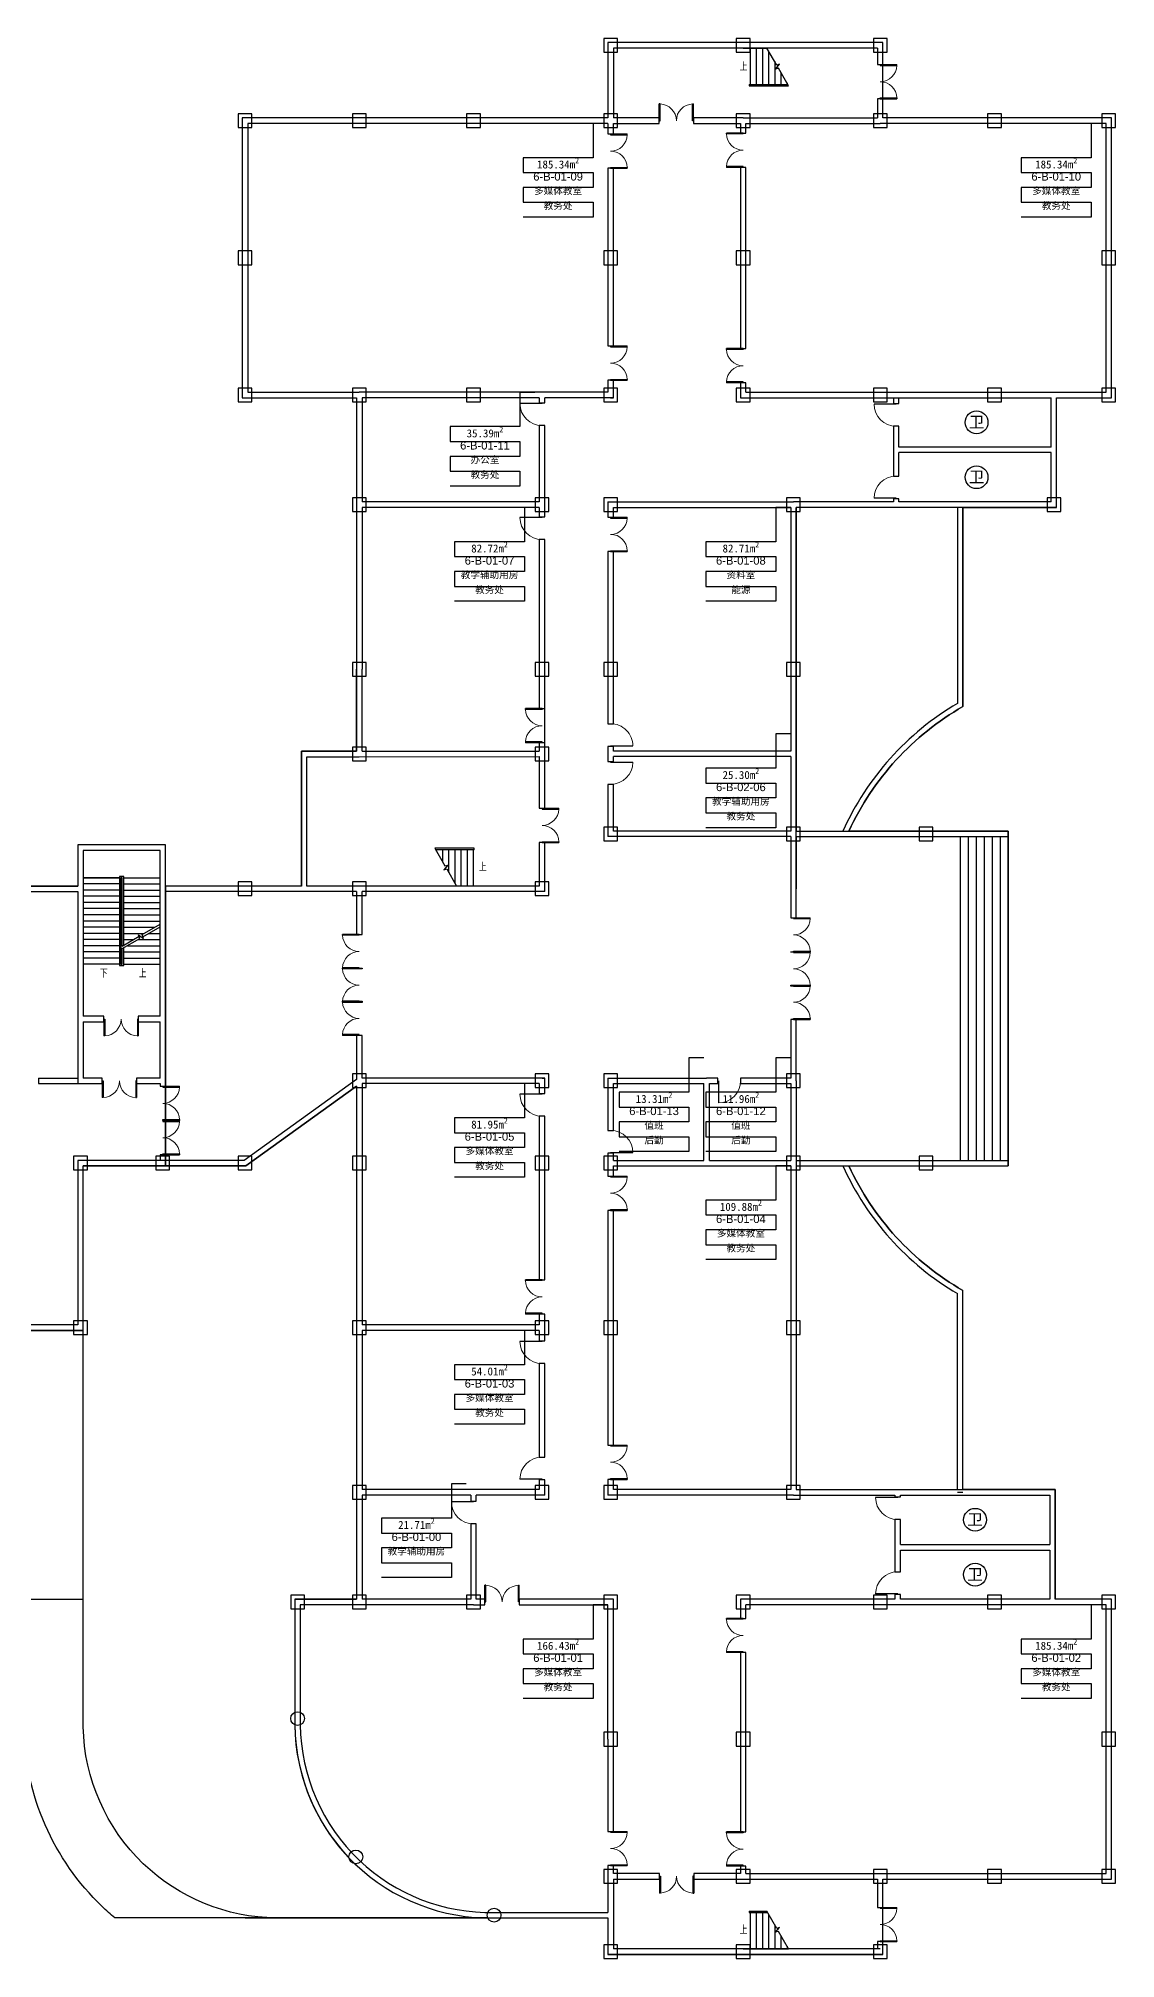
# Model space of a CAD drawing. Header units: millimetres. Extents: x 17250 to 146550, y 15000 to 99000.
# Drawn here: x 99407 to 146550, y 15000 to 99000 of the extents above; entities that cross this region are included whole.
import ezdxf

# ---------------------------------------------------------------- set-up
doc = ezdxf.new("R2010")
doc.units = ezdxf.units.MM
for name, color, linetype in [('4.1结构柱', 7, 'Continuous'), ('4.2墙体', 7, 'Continuous'), ('5面积', 7, 'Continuous'), ('6房间号', 7, 'Continuous'), ('7用途', 6, 'Continuous'), ('8单位', 4, 'Continuous')]:
    doc.layers.add(name, color=color, linetype=linetype)
doc.styles.add('_TCH_DIM', font='SIMPLEX', dxfattribs={"bigfont": 'GBCBIG'})
doc.styles.add('丙图', font='arial.ttf', dxfattribs={"height": 900})
doc.styles.add('乙图', font='arial.ttf', dxfattribs={"height": 600})

# ---------------------------------------------------------------- blocks, each defined once
blk = doc.blocks.new('$DorLib2D$00000002')
for p, q in [((-0.5, 0), (-0.5, 0.4875)), ((-0.475, 0.4875), (-0.5, 0.4875)), ((-0.5, 0), (-0.475, 0)), ((-0.475, 0), (-0.475, 0.4875)), ((0.475, 0), (0.475, 0.4875)), ((0.475, 0.4875), (0.5, 0.4875)), ((0.5, 0), (0.475, 0)), ((0.5, 0), (0.5, 0.4875))]:
    blk.add_line(p, q)
at = {"lineweight": 13}
for centre, start, end in [((-0.4875, 0), 0, 88.53072), ((0.4875, 0), 91.46928, 180)]:
    blk.add_arc(centre, 0.4875, start, end, dxfattribs=at)
blk = doc.blocks.new('$DorLib2D$00000003')
blk.add_line((0.47, 0), (0.47, 0.97))
at = {"lineweight": 13}
blk.add_arc((0.47, 0), 0.97, 90, 180, dxfattribs=at)
blk = doc.blocks.new('_FZHK')
blk.add_lwpolyline([(-0.5, -0.5), (0.5, -0.5), (0.5, 0.5), (-0.5, 0.5)], close=True)
blk = doc.blocks.new('_YZHK')
blk.add_circle((0, 0), 0.5)

msp = doc.modelspace()

# ---------------------------------------------------------------- linework, layer by layer
at = {"layer": '4.2墙体'}
for p, q in [((130250, 98820), (124330, 98820)), ((124330, 98820), (124330, 95520)), ((130250, 98580), (124570, 98580)), ((124570, 98580), (124570, 95520)), ((136370, 98820), (130250, 98820)), ((136130, 98580), (130250, 98580)), ((130250, 98580), (131289, 98580)), ((130550, 98580), (130550, 96990)), ((130820, 98580), (130820, 96990)), ((131090, 98580), (131090, 96990)), ((131720, 97833), (131289, 98580)), ((131360, 98456), (131360, 96990)), ((136130, 98580), (136130, 97856)), ((136370, 97856), (136370, 98820)), ((131630, 97989), (131630, 96990)), ((131670, 97660), (131842, 97866)), ((131800, 97694), (131670, 97660)), ((131842, 97866), (131720, 97833)), ((132241, 96930), (131800, 97694)), ((131900, 97521), (131900, 96990)), ((136130, 97856), (136370, 97856)), ((130520, 96990), (132207, 96990)), ((130520, 96990), (130520, 96930)), ((130520, 96930), (132241, 96930)), ((130550, 96930), (132241, 96930)), ((132170, 97054), (132170, 96990)), ((136370, 96356), (136130, 96356)), ((136130, 96356), (136130, 95520)), ((136370, 95520), (136370, 96356)), ((113450, 95520), (108330, 95520)), ((108330, 95520), (108330, 89400)), ((113450, 95280), (108570, 95280)), ((108570, 95280), (108570, 89400)), ((118450, 95520), (113450, 95520)), ((118450, 95280), (113450, 95280)), ((124330, 95520), (118450, 95520)), ((124330, 95280), (118450, 95280)), ((124330, 95280), (124330, 94820)), ((126578, 95520), (124570, 95520)), ((124570, 95280), (126578, 95280)), ((124570, 94820), (124570, 95280)), ((126578, 95280), (126578, 95520)), ((130250, 95520), (128078, 95520)), ((128078, 95520), (128078, 95280)), ((128078, 95280), (130130, 95280)), ((130130, 95280), (130130, 94858)), ((130250, 95520), (136130, 95520)), ((130370, 95280), (136250, 95280)), ((130370, 94858), (130370, 95280)), ((146130, 95280), (136250, 95280)), ((146130, 95280), (136250, 95280)), ((146370, 95520), (136370, 95520)), ((146370, 95520), (136370, 95520)), ((146130, 89400), (146130, 95280)), ((146370, 89400), (146370, 95520)), ((124330, 94820), (124570, 94820)), ((130130, 94858), (130370, 94858)), ((124570, 93320), (124330, 93320)), ((124330, 93320), (124330, 89400)), ((124570, 89400), (124570, 93320)), ((130370, 93358), (130130, 93358)), ((130130, 93358), (130130, 89400)), ((130370, 89400), (130370, 93358)), ((108330, 89400), (108330, 83280)), ((108570, 89400), (108570, 83520)), ((124330, 89400), (124330, 85545)), ((124570, 85545), (124570, 89400)), ((130130, 89400), (130130, 85432)), ((130370, 85432), (130370, 89400)), ((146130, 83520), (146130, 89400)), ((146370, 83280), (146370, 89400)), ((124330, 85545), (124570, 85545)), ((130130, 85432), (130370, 85432)), ((124570, 84045), (124330, 84045)), ((124330, 84045), (124330, 83520)), ((124570, 83280), (124570, 84045)), ((108330, 83280), (113330, 83280)), ((108570, 83520), (113450, 83520)), ((113330, 83280), (113330, 78600)), ((118450, 83520), (113450, 83520)), ((113570, 83280), (113570, 78720)), ((118450, 83280), (113570, 83280)), ((121450, 83520), (118450, 83520)), ((121330, 83280), (118450, 83280)), ((121330, 83280), (121330, 83059)), ((124330, 83520), (121450, 83520)), ((124570, 83280), (121570, 83280)), ((121570, 83059), (121570, 83280)), ((124450, 83280), (124570, 83280)), ((130370, 83932), (130130, 83932)), ((130130, 83932), (130130, 83280)), ((130130, 83280), (136250, 83280)), ((130370, 83520), (130370, 83932)), ((130370, 83520), (134130, 83520)), ((132450, 83520), (135950, 83520)), ((134250, 83520), (146130, 83520)), ((136250, 83280), (137070, 83280)), ((136550, 83520), (136950, 83520)), ((136830, 83280), (136830, 83032)), ((136950, 83520), (141250, 83520)), ((137070, 83280), (141250, 83280)), ((137070, 83032), (137070, 83280)), ((141250, 83520), (143850, 83520)), ((141250, 83280), (143730, 83280)), ((143730, 81120), (143730, 83280)), ((143970, 83280), (146370, 83280)), ((143970, 81000), (143970, 83280)), ((121330, 83059), (121570, 83059)), ((136830, 83032), (137070, 83032)), ((121570, 82059), (121330, 82059)), ((121330, 82059), (121330, 78720)), ((121570, 78600), (121570, 82059)), ((137070, 82032), (136830, 82032)), ((136830, 82032), (136830, 81000)), ((137070, 81120), (137070, 82032)), ((136830, 81000), (136830, 79855)), ((143730, 81120), (137070, 81120)), ((137070, 79855), (137070, 80880)), ((143730, 80880), (137070, 80880)), ((143730, 78720), (143730, 80880)), ((143970, 78480), (143970, 81000)), ((136830, 79855), (137070, 79855)), ((113330, 78600), (113330, 71400)), ((121330, 78720), (113570, 78720)), ((113570, 78480), (113570, 71400)), ((121330, 78480), (113570, 78480)), ((121330, 78480), (121330, 78077)), ((121570, 78077), (121570, 78600)), ((124330, 78720), (124330, 78053)), ((124330, 78720), (132450, 78720)), ((124570, 78053), (124570, 78480)), ((124570, 78480), (132330, 78480)), ((132330, 78480), (132330, 71400)), ((136830, 78720), (132450, 78720)), ((136950, 78480), (132570, 78480)), ((132570, 78480), (132570, 71400)), ((132570, 64200), (132570, 78480)), ((137070, 78855), (136830, 78855)), ((136830, 78855), (136830, 78720)), ((139630, 78480), (136950, 78480)), ((137070, 78720), (137070, 78855)), ((139750, 78720), (137070, 78720)), ((143970, 78480), (139630, 78480)), ((139630, 78480), (139630, 69910)), ((143730, 78720), (139750, 78720)), ((139870, 78480), (139870, 69772)), ((121330, 78077), (121570, 78077)), ((124330, 78053), (124570, 78053)), ((121570, 77077), (121330, 77077)), ((121330, 77077), (121330, 69684)), ((121570, 69684), (121570, 77077)), ((124570, 76553), (124330, 76553)), ((124330, 76553), (124330, 71400)), ((124570, 71400), (124570, 76553)), ((113330, 67819), (113330, 71400)), ((113570, 67819), (113570, 71400)), ((121330, 71400), (121330, 69646)), ((121570, 68184), (121570, 71400)), ((124330, 71400), (124330, 69021)), ((124570, 69021), (124570, 71400)), ((132330, 71400), (132330, 67820)), ((132570, 71400), (132570, 67700)), ((121330, 69684), (121570, 69684)), ((124330, 69021), (124570, 69021)), ((121570, 68184), (121330, 68184)), ((121330, 68184), (121330, 67820)), ((121570, 67580), (121570, 68184)), ((110919, 61920), (110919, 67819)), ((110919, 67819), (113330, 67819)), ((111159, 61920), (111159, 67579)), ((111159, 67579), (113450, 67579)), ((113450, 67579), (121330, 67580)), ((113570, 67819), (121330, 67820)), ((121330, 67580), (121330, 65322)), ((121570, 65322), (121570, 67580)), ((124570, 68021), (124330, 68021)), ((124330, 68021), (124330, 67700)), ((124330, 67700), (124330, 67367)), ((124330, 67367), (124570, 67367)), ((124570, 67820), (124570, 68021)), ((132330, 67820), (124570, 67820)), ((132330, 67580), (124570, 67580)), ((124570, 67367), (124570, 67580)), ((132330, 67580), (132330, 64320)), ((132570, 67700), (132570, 64320)), ((124570, 66367), (124330, 66367)), ((124330, 66367), (124330, 64080)), ((124570, 64320), (124570, 66367)), ((121330, 65322), (121570, 65322)), ((132330, 64080), (124330, 64080)), ((132330, 64320), (124570, 64320)), ((132330, 64080), (132330, 60530)), ((132570, 64320), (134615, 64320)), ((132570, 60530), (132570, 64200)), ((132570, 64080), (134693, 64080)), ((132570, 64080), (132570, 61800)), ((134615, 64320), (141250, 64320)), ((134693, 64080), (139750, 64080)), ((138550, 64320), (141850, 64320)), ((138550, 64080), (141850, 64080)), ((139750, 64080), (139750, 49920)), ((140100, 64080), (140100, 49920)), ((140450, 64080), (140450, 49920)), ((140800, 64080), (140800, 49920)), ((141150, 64080), (141150, 49920)), ((141500, 64080), (141500, 49920)), ((141850, 64320), (141850, 64080)), ((141850, 64080), (141850, 49920)), ((104970, 63720), (101130, 63720)), ((101130, 63720), (101130, 61920)), ((104730, 63480), (101370, 63480)), ((101370, 63480), (101370, 61800)), ((104730, 63480), (101370, 63480)), ((101370, 63480), (101370, 62280)), ((104730, 61800), (104730, 63480)), ((104730, 62280), (104730, 63480)), ((104970, 61920), (104970, 63720)), ((118450, 63570), (116759, 63570)), ((116759, 63570), (117200, 62806)), ((118480, 63570), (116759, 63570)), ((118480, 63510), (116793, 63510)), ((116830, 63446), (116830, 63510)), ((117100, 62979), (117100, 63510)), ((117370, 62511), (117370, 63510)), ((117640, 62044), (117640, 63510)), ((117910, 61920), (117910, 63510)), ((118180, 61920), (118180, 63510)), ((118450, 61920), (118450, 63510)), ((118480, 63510), (118480, 63570)), ((121570, 63822), (121330, 63822)), ((121330, 63822), (121330, 61920)), ((121570, 61680), (121570, 63822)), ((101370, 62280), (101370, 58500)), ((102960, 62280), (101370, 62280)), ((101370, 62280), (102960, 62280)), ((103140, 62340), (102960, 62340)), ((102960, 62340), (102960, 58440)), ((103020, 62280), (103020, 58500)), ((103080, 62280), (103020, 62280)), ((103020, 62280), (103020, 58500)), ((103020, 62280), (103080, 62280)), ((103080, 59296), (103080, 62280)), ((103080, 59296), (103080, 62280)), ((103140, 59331), (103140, 62340)), ((103140, 62280), (104730, 62280)), ((103140, 62280), (104730, 62280)), ((104730, 60249), (104730, 62280)), ((117330, 62840), (117158, 62634)), ((117158, 62634), (117280, 62667)), ((117200, 62806), (117330, 62840)), ((117280, 62667), (117711, 61920)), ((93150, 61920), (101130, 61920)), ((93270, 61680), (101130, 61680)), ((101130, 61680), (101130, 56100)), ((102960, 62010), (101370, 62010)), ((101370, 61800), (101370, 56220)), ((102960, 61740), (101370, 61740)), ((102960, 61470), (101370, 61470)), ((103140, 62010), (104730, 62010)), ((103140, 61740), (104730, 61740)), ((103140, 61470), (104730, 61470)), ((104730, 56220), (104730, 61800)), ((108450, 61920), (104970, 61920)), ((108450, 61680), (104970, 61680)), ((104970, 56100), (104970, 61680)), ((110919, 61920), (108450, 61920)), ((111039, 61680), (108450, 61680)), ((113330, 61680), (111039, 61680)), ((113450, 61920), (111159, 61920)), ((113330, 61680), (113330, 59805)), ((121330, 61920), (113450, 61920)), ((121570, 61680), (113570, 61680)), ((113570, 59805), (113570, 61680)), ((118450, 61920), (117711, 61920)), ((102960, 61200), (101370, 61200)), ((102960, 60930), (101370, 60930)), ((102960, 60660), (101370, 60660)), ((103140, 61200), (104730, 61200)), ((103140, 60930), (104730, 60930)), ((103140, 60660), (104730, 60660)), ((132330, 60530), (132570, 60530)), ((102960, 60390), (101370, 60390)), ((102960, 60120), (101370, 60120)), ((102960, 59850), (101370, 59850)), ((103080, 59296), (103814, 59720)), ((103140, 60390), (104730, 60390)), ((103140, 60120), (104506, 60120)), ((103140, 59850), (104039, 59850)), ((103841, 59620), (103794, 59792)), ((103794, 59792), (104000, 59620)), ((103952, 59800), (104730, 60249)), ((104000, 59620), (103952, 59800)), ((103979, 59700), (104730, 60134)), ((104239, 59850), (104730, 59850)), ((104706, 60120), (104730, 60120)), ((104730, 58500), (104730, 60134)), ((113330, 59805), (113570, 59805)), ((102960, 59580), (101370, 59580)), ((102960, 59310), (101370, 59310)), ((102960, 59040), (101370, 59040)), ((103080, 59181), (103841, 59620)), ((103080, 58500), (103080, 59181)), ((103080, 58500), (103080, 59181)), ((103140, 59580), (103571, 59580)), ((103140, 58440), (103140, 59216)), ((103140, 59040), (104730, 59040)), ((103304, 59310), (104730, 59310)), ((103771, 59580), (104730, 59580)), ((132330, 59030), (132330, 59046)), ((132330, 59046), (132570, 59046)), ((132570, 59030), (132330, 59030)), ((132570, 59046), (132570, 59030)), ((102960, 58770), (101370, 58770)), ((102960, 58500), (101370, 58500)), ((102960, 58440), (103140, 58440)), ((103020, 58500), (103080, 58500)), ((103080, 58500), (103020, 58500)), ((103140, 58770), (104730, 58770)), ((103140, 58500), (104730, 58500)), ((113330, 58305), (113330, 58331)), ((113330, 58331), (113570, 58331)), ((113570, 58305), (113330, 58305)), ((113570, 58331), (113570, 58305)), ((132330, 57546), (132330, 57585)), ((132330, 57585), (132570, 57585)), ((132570, 57546), (132330, 57546)), ((132570, 57585), (132570, 57546)), ((113330, 56831), (113330, 56882)), ((113330, 56882), (113570, 56882)), ((113570, 56831), (113330, 56831)), ((113570, 56882), (113570, 56831)), ((101130, 56100), (101130, 53280)), ((102276, 56220), (101370, 56220)), ((101370, 55980), (101370, 53520)), ((101370, 55980), (102276, 55980)), ((102276, 55980), (102276, 56220)), ((104730, 56220), (103776, 56220)), ((103776, 56220), (103776, 55980)), ((103776, 55980), (104730, 55980)), ((104730, 53520), (104730, 55980)), ((104970, 53400), (104970, 56100)), ((132570, 56085), (132330, 56085)), ((132330, 56085), (132330, 53520)), ((132570, 53400), (132570, 56085)), ((113570, 55382), (113330, 55382)), ((113330, 55382), (113330, 53461)), ((113570, 53520), (113570, 55382)), ((99407, 53520), (99407, 53280)), ((101130, 53280), (102204, 53280)), ((102204, 53520), (101370, 53520)), ((102204, 53280), (102204, 53520)), ((104730, 53520), (103704, 53520)), ((103704, 53520), (103704, 53280)), ((103704, 53280), (104730, 53280)), ((104730, 53280), (104730, 53162)), ((104730, 53162), (104970, 53162)), ((104970, 53162), (104970, 53400)), ((113330, 53461), (108411, 49920)), ((113330, 53166), (108489, 49680)), ((113330, 53166), (113330, 49800)), ((121570, 53520), (113570, 53520)), ((121330, 53280), (113570, 53280)), ((113570, 53280), (113570, 49800)), ((121330, 53280), (121330, 52816)), ((121450, 53520), (121570, 53520)), ((121570, 52846), (121570, 53520)), ((124330, 53520), (124330, 51230)), ((124330, 53520), (128650, 53520)), ((124570, 51230), (124570, 53280)), ((124570, 53280), (128530, 53280)), ((128530, 49920), (128530, 53280)), ((129141, 53520), (128650, 53520)), ((128770, 49920), (128770, 53280)), ((128770, 53280), (129141, 53280)), ((129141, 53280), (129141, 53520)), ((132330, 53520), (130141, 53520)), ((130141, 53520), (130141, 53280)), ((130141, 53280), (132330, 53280)), ((132330, 53280), (132330, 49920)), ((132570, 53400), (132570, 49800)), ((121330, 52846), (121570, 52846)), ((121570, 51846), (121330, 51846)), ((121330, 51846), (121330, 49800)), ((121570, 49800), (121570, 51846)), ((124330, 51230), (124570, 51230)), ((101130, 49920), (101130, 42720)), ((108411, 49920), (101130, 49920)), ((108450, 49680), (101370, 49680)), ((104970, 50162), (104730, 50162)), ((104730, 50162), (104730, 49920)), ((104970, 49920), (104970, 50199)), ((113330, 49800), (113330, 42600)), ((113570, 49800), (113570, 42720)), ((121330, 49800), (121330, 44694)), ((121570, 44694), (121570, 49800)), ((124570, 50230), (124330, 50230)), ((124330, 50230), (124330, 49800)), ((124330, 49800), (124330, 49230)), ((124570, 49920), (124570, 50230)), ((124570, 49920), (128530, 49920)), ((124570, 49230), (124570, 49680)), ((124570, 49680), (128650, 49680)), ((128650, 49680), (132330, 49680)), ((128770, 49920), (132330, 49920)), ((132330, 49680), (132330, 42600)), ((132570, 49920), (134693, 49920)), ((132570, 49800), (132570, 42600)), ((132570, 49680), (134615, 49680)), ((134615, 49680), (141250, 49680)), ((134693, 49920), (139750, 49920)), ((136250, 49920), (141850, 49920)), ((136250, 49680), (141850, 49680)), ((141850, 49920), (141850, 49680)), ((124330, 49230), (124570, 49230)), ((124570, 47730), (124330, 47730)), ((124330, 47730), (124330, 42600)), ((124570, 42600), (124570, 47730)), ((121330, 44694), (121570, 44694)), ((139630, 35520), (139630, 44090)), ((139870, 35520), (139870, 44228)), ((121570, 43194), (121330, 43194)), ((121330, 43194), (121330, 42720)), ((121570, 42600), (121570, 43194)), ((101130, 42720), (93150, 42720)), ((101370, 42480), (93150, 42480)), ((113330, 42600), (113330, 35400)), ((121330, 42720), (113570, 42720)), ((113570, 42480), (113570, 35520)), ((121330, 42480), (113570, 42480)), ((121330, 42480), (121330, 42030)), ((121330, 42030), (121570, 42030)), ((121570, 42030), (121570, 42600)), ((124330, 42600), (124330, 37465)), ((124570, 37465), (124570, 42600)), ((132330, 42600), (132330, 35520)), ((132570, 42600), (132570, 35520)), ((121330, 41030), (121330, 36940)), ((121570, 41030), (121330, 41030)), ((121570, 36940), (121570, 41030)), ((124330, 37465), (124570, 37465)), ((121330, 36940), (121570, 36940)), ((113330, 35400), (113330, 30720)), ((118450, 35520), (113570, 35520)), ((113570, 35280), (113570, 30720)), ((118330, 35280), (113570, 35280)), ((118330, 35280), (118330, 35014)), ((121330, 35520), (118450, 35520)), ((121570, 35280), (118570, 35280)), ((118570, 35014), (118570, 35280)), ((121570, 35940), (121330, 35940)), ((121330, 35940), (121330, 35520)), ((121570, 35280), (121450, 35280)), ((121570, 35280), (121570, 35940)), ((124570, 35965), (124330, 35965)), ((124330, 35965), (124330, 35280)), ((132450, 35280), (124330, 35280)), ((124450, 35280), (124330, 35280)), ((124570, 35520), (124570, 35965)), ((132330, 35520), (124570, 35520)), ((132450, 35280), (136895, 35280)), ((132570, 35520), (137015, 35520)), ((136895, 35280), (136895, 35202)), ((137015, 35520), (139630, 35520)), ((137135, 35202), (137135, 35280)), ((137135, 35280), (143665, 35280)), ((139630, 35520), (143905, 35520)), ((139630, 35400), (139870, 35400)), ((143665, 35280), (143665, 33114)), ((143905, 35520), (143905, 32994)), ((118330, 35014), (118570, 35014)), ((136895, 35202), (137135, 35202)), ((118570, 34014), (118330, 34014)), ((118330, 34014), (118330, 30720)), ((118570, 30720), (118570, 34014)), ((137135, 34202), (136895, 34202)), ((136895, 34202), (136895, 32994)), ((137135, 33114), (137135, 34202)), ((136895, 32994), (136895, 31921)), ((137135, 33114), (143665, 33114)), ((137135, 31921), (137135, 32874)), ((137135, 32874), (143665, 32874)), ((143665, 32874), (143665, 30720)), ((143905, 32994), (143905, 30720)), ((136895, 31921), (137135, 31921)), ((110630, 30720), (110630, 25133)), ((113450, 30480), (110870, 30480)), ((110870, 30480), (110870, 25135)), ((118450, 30480), (113450, 30480)), ((118330, 30720), (113570, 30720)), ((118450, 30480), (118951, 30480)), ((118951, 30720), (118570, 30720)), ((118951, 30480), (118951, 30720)), ((124570, 30720), (120413, 30720)), ((120451, 30720), (120451, 30480)), ((120451, 30480), (124330, 30480)), ((124330, 24600), (124330, 30480)), ((124570, 24600), (124570, 30720)), ((130130, 30720), (130130, 30480)), ((136250, 30720), (130130, 30720)), ((136250, 30720), (130130, 30720)), ((130130, 30480), (130130, 29847)), ((130370, 29885), (130370, 30480)), ((136250, 30480), (130370, 30480)), ((136895, 30720), (136250, 30720)), ((143785, 30480), (136250, 30480)), ((137015, 30480), (136550, 30480)), ((137135, 30921), (136895, 30921)), ((136895, 30921), (136895, 30720)), ((146130, 30480), (137015, 30480)), ((137135, 30720), (137135, 30921)), ((143665, 30720), (137135, 30720)), ((143665, 30720), (141250, 30720)), ((146130, 30480), (143785, 30480)), ((146370, 30720), (143905, 30720)), ((146130, 24600), (146130, 30480)), ((146370, 24600), (146370, 30720)), ((130130, 29885), (130370, 29885)), ((130370, 28385), (130130, 28385)), ((130130, 28385), (130130, 24600)), ((130370, 24600), (130370, 28385)), ((124330, 24600), (124330, 20566)), ((124570, 20566), (124570, 24600)), ((130130, 24600), (130130, 20543)), ((130370, 20543), (130370, 24600)), ((146130, 18720), (146130, 24600)), ((146370, 18480), (146370, 24600)), ((124330, 20566), (124570, 20566)), ((130130, 20543), (130370, 20543)), ((124570, 19066), (124330, 19066)), ((124330, 19066), (124330, 18600)), ((124330, 18600), (124330, 17020)), ((124570, 18720), (124570, 19066)), ((126589, 18720), (124570, 18720)), ((124570, 18480), (126589, 18480)), ((124570, 18480), (124570, 16900)), ((126589, 18480), (126589, 18720)), ((130130, 18720), (128089, 18720)), ((128089, 18720), (128089, 18480)), ((128089, 18480), (130250, 18480)), ((130370, 19043), (130130, 19043)), ((130130, 19043), (130130, 18720)), ((130250, 18480), (136130, 18480)), ((130370, 18720), (130370, 19043)), ((130370, 18720), (136250, 18720)), ((136130, 18480), (136130, 17242)), ((136250, 18720), (141250, 18720)), ((136370, 18480), (141250, 18480)), ((136370, 17242), (136370, 18480)), ((141250, 18720), (146130, 18720)), ((141250, 18480), (146370, 18480)), ((119350, 17020), (124330, 17020)), ((124570, 16900), (124570, 15420)), ((130520, 17070), (131289, 17070)), ((130520, 17070), (130520, 17010)), ((130520, 17010), (131323, 17010)), ((130550, 17070), (131289, 17070)), ((130550, 17010), (130550, 15420)), ((130820, 17010), (130820, 15420)), ((131090, 17010), (131090, 15420)), ((131720, 16323), (131289, 17070)), ((131360, 16946), (131360, 15420)), ((136130, 17242), (136370, 17242)), ((108450, 16778), (119076, 16778)), ((119350, 16780), (124330, 16780)), ((124330, 16780), (124330, 15180)), ((131630, 16479), (131630, 15420)), ((131670, 16150), (131842, 16356)), ((131800, 16184), (131670, 16150)), ((131842, 16356), (131720, 16323)), ((132241, 15420), (131800, 16184)), ((131900, 16011), (131900, 15420)), ((130250, 15180), (124330, 15180)), ((130250, 15420), (124570, 15420)), ((136250, 15420), (130250, 15420)), ((130250, 15420), (132241, 15420)), ((136370, 15180), (130250, 15180)), ((132170, 15544), (132170, 15420)), ((136370, 15742), (136130, 15742)), ((136130, 15742), (136130, 15420)), ((136370, 15180), (136370, 15742))]:
    msp.add_line(p, q, dxfattribs=at)
for points in [[(119350, 16780), (119350, 16780), (124330, 16780), (124330, 15180), (130250, 15180), (136370, 15180), (136370, 15742), (136370, 18480), (141250, 18480), (146370, 18480), (146370, 24600), (146370, 30720), (143905, 30720), (143905, 32994), (143905, 35520), (139870, 35520), (139870, 44228, -0.156367), (134879, 49680), (141850, 49680), (141850, 49920), (141850, 64080), (141850, 64320), (134879, 64320, -0.156367), (139870, 69772), (139870, 78480), (143970, 78480), (143970, 81000), (143970, 83280), (146370, 83280), (146370, 89400), (146370, 95520), (141250, 95520), (136370, 95520), (136370, 96393), (136370, 98820), (130250, 98820), (124330, 98820), (124330, 95520), (108330, 95520), (108330, 89400), (108330, 83280), (113330, 83280), (113330, 78600), (113330, 71400), (113330, 67819), (110919, 67819), (110919, 61920), (108450, 61920), (104970, 61920), (104970, 49680), (108489, 49680), (113330, 53166), (113330, 49800), (113330, 42600), (113330, 35400), (113330, 30720), (110630, 30720), (110628, 25226, 0.201695), (113259, 19151, 0.198928), (119350, 16780)], [(119076, 16778), (109816, 16778, -0.190592), (103999, 19151, -0.198857), (101370, 25133), (101370, 42480)], [(102754, 16778, -0.016665), (102201, 17274, -0.199556), (98770, 25106), (98770, 30720)]]:
    msp.add_lwpolyline(points, format="xyb", dxfattribs=at)
for points in [[(62430, 42480), (101370, 42480), (101370, 42480), (101370, 49680), (104970, 49680), (104970, 63720), (101130, 63720), (101130, 61920), (93150, 61920)], [(99407, 53520), (101130, 53520)], [(99407, 53280), (101130, 53280)], [(62430, 30720), (101370, 30720)], [(110630, 30720), (113330, 30720)], [(109816, 16778), (102754, 16778)]]:
    msp.add_lwpolyline(points, dxfattribs=at)
for centre in [(140465, 82203), (140465, 79803), (140400, 34197), (140400, 31797)]:
    msp.add_circle(centre, 500, dxfattribs=at)
for centre, radius, start, end in [((145878, 59261), 12347, 120.39962, 155.8113), ((145878, 59261), 12107, 119.7513, 155.3001), ((145878, 54739), 12347, 204.1887, 239.60038), ((145878, 54739), 12107, 204.6999, 240.2487), ((119167, 25317), 8539, 180.61202, 227.97045), ((119167, 25317), 8299, 180.6387, 226.45882), ((119167, 25317), 8539, 226.22516, 271.22858), ((119167, 25317), 8299, 226.45882, 271.26412)]:
    msp.add_arc(centre, radius, start, end, dxfattribs=at)
at = {"layer": 'Defpoints'}
for points in [[(124330, 95280), (123680, 95280), (123680, 93780), (120622, 93780), (120622, 93130), (123680, 93130), (123680, 92480), (120622, 92480), (120622, 91830), (123680, 91830), (123680, 91180), (120622, 91180)], [(146130, 95280), (145480, 95280), (145480, 93780), (142422, 93780), (142422, 93130), (145480, 93130), (145480, 92480), (142422, 92480), (142422, 91830), (145480, 91830), (145480, 91180), (142422, 91180)], [(121130, 83516), (120480, 83516), (120480, 82016), (117422, 82016), (117422, 81366), (120480, 81366), (120480, 80716), (117422, 80716), (117422, 80066), (120480, 80066), (120480, 79416), (117422, 79416)], [(121330, 78480), (120680, 78480), (120680, 76980), (117622, 76980), (117622, 76330), (120680, 76330), (120680, 75680), (117622, 75680), (117622, 75030), (120680, 75030), (120680, 74380), (117622, 74380)], [(132330, 78480), (131680, 78480), (131680, 76980), (128622, 76980), (128622, 76330), (131680, 76330), (131680, 75680), (128622, 75680), (128622, 75030), (131680, 75030), (131680, 74380), (128622, 74380)], [(132330, 68571), (131680, 68571), (131680, 67071), (128622, 67071), (128622, 66421), (131680, 66421), (131680, 65771), (128622, 65771), (128622, 65121), (131680, 65121), (131680, 64471), (128622, 64471)], [(128530, 54400), (127880, 54400), (127880, 52900), (124822, 52900), (124822, 52250), (127880, 52250), (127880, 51600), (124822, 51600), (124822, 50950), (127880, 50950), (127880, 50300), (124822, 50300)], [(132330, 54400), (131680, 54400), (131680, 52900), (128622, 52900), (128622, 52250), (131680, 52250), (131680, 51600), (128622, 51600), (128622, 50950), (131680, 50950), (131680, 50300), (128622, 50300)], [(121330, 53280), (120680, 53280), (120680, 51780), (117622, 51780), (117622, 51130), (120680, 51130), (120680, 50480), (117622, 50480), (117622, 49830), (120680, 49830), (120680, 49180), (117622, 49180)], [(132330, 49680), (131680, 49680), (131680, 48180), (128622, 48180), (128622, 47530), (131680, 47530), (131680, 46880), (128622, 46880), (128622, 46230), (131680, 46230), (131680, 45580), (128622, 45580)], [(121330, 42480), (120680, 42480), (120680, 40980), (117622, 40980), (117622, 40330), (120680, 40330), (120680, 39680), (117622, 39680), (117622, 39030), (120680, 39030), (120680, 38380), (117622, 38380)], [(118130, 35767), (117480, 35767), (117480, 34267), (114422, 34267), (114422, 33617), (117480, 33617), (117480, 32967), (114422, 32967), (114422, 32317), (117480, 32317), (117480, 31667), (114422, 31667)], [(124330, 30480), (123680, 30480), (123680, 28980), (120622, 28980), (120622, 28330), (123680, 28330), (123680, 27680), (120622, 27680), (120622, 27030), (123680, 27030), (123680, 26380), (120622, 26380)], [(146130, 30480), (145480, 30480), (145480, 28980), (142422, 28980), (142422, 28330), (145480, 28330), (145480, 27680), (142422, 27680), (142422, 27030), (145480, 27030), (145480, 26380), (142422, 26380)]]:
    msp.add_lwpolyline(points, dxfattribs=at)

# ---------------------------------------------------------------- block references
at = {"layer": '4.1结构柱', "xscale": 600, "yscale": 600, "zscale": 600, "rotation": 90}
for p in [(124450, 98700), (130250, 98700), (136250, 98700), (108450, 95400), (113450, 95400), (118450, 95400), (124450, 95400), (130250, 95400), (136250, 95400), (141250, 95400), (146250, 95400), (108450, 89400), (124450, 89400), (130250, 89400), (146250, 89400), (108450, 83400), (113450, 83400), (118450, 83400), (124450, 83400), (130250, 83400), (136250, 83400), (141250, 83400), (146250, 83400), (113450, 78600), (121450, 78600), (124450, 78600), (132450, 78600), (143850, 78600), (113450, 71400), (121450, 71400), (124450, 71400), (132450, 71400), (124450, 64200), (132450, 64200), (138250, 64200), (108450, 61800), (113450, 61800), (121450, 61800), (113450, 53400), (121450, 53400), (124450, 53400), (132450, 53400), (101250, 49800), (104850, 49802), (108450, 49800), (113450, 49800), (121450, 49800), (124450, 49800), (132450, 49800), (138250, 49800), (101250, 42600), (113450, 42600), (121450, 42600), (124450, 42600), (132450, 42600), (113450, 35400), (121450, 35400), (124450, 35400), (132450, 35400), (110750, 30600), (113450, 30600), (118450, 30600), (124450, 30600), (130250, 30600), (136250, 30600), (141250, 30600), (146250, 30600), (124450, 24600), (130250, 24600), (146250, 24600), (124450, 18600), (130250, 18600), (136250, 18600), (141250, 18600), (146250, 18600), (124450, 15300), (130250, 15300), (136250, 15300)]:
    msp.add_blockref('_FZHK', p, dxfattribs=at)
at = {"layer": '4.1结构柱', "xscale": 600, "yscale": 600, "zscale": 600}
for name, p in [('_FZHK', (113450, 67700)), ('_FZHK', (121450, 67700)), ('_YZHK', (110750, 25500)), ('_YZHK', (113299, 19449)), ('_YZHK', (119350, 16900))]:
    msp.add_blockref(name, p, dxfattribs=at)
at = {"layer": '4.2墙体'}
for name, p, xscale, yscale, zscale, rotation in [('$DorLib2D$00000002', (136250, 97106), 1500, -1500, 1500, 90), ('$DorLib2D$00000002', (124450, 94070), 1500, 1500, 1500, 270), ('$DorLib2D$00000002', (130250, 94108), 1500, -1500, 1500, 269.9999999999989), ('$DorLib2D$00000002', (124450, 84795), 1500, 1500, 1500, 270), ('$DorLib2D$00000002', (130250, 84682), 1500, -1500, 1500, 270), ('$DorLib2D$00000003', (121450, 82559), 1000, 1000, 1000, 90), ('$DorLib2D$00000003', (136950, 82532), 1000, 1000, 1000, 89.99999999986105), ('$DorLib2D$00000003', (136950, 79355), -1000, 1000, -1000, 90.00000000013893), ('$DorLib2D$00000003', (121450, 77577), -1000, -1000, -1000, 270), ('$DorLib2D$00000002', (124450, 77303), 1500, -1500, 1500, 90), ('$DorLib2D$00000002', (121450, 68934), 1500, -1500, 1500, 270), ('$DorLib2D$00000003', (124450, 68521), -1000, -1000, -1000, 90.00000000000176), ('$DorLib2D$00000003', (124450, 66867), 1000, -1000, 1000, 90), ('$DorLib2D$00000002', (121450, 64572), 1500, 1500, 1500, 270), ('$DorLib2D$00000002', (132450, 59780), 1500, 1500, 1500, 269.9999999998838), ('$DorLib2D$00000002', (113450, 59055), 1500, -1500, 1500, 270), ('$DorLib2D$00000002', (132450, 58296), 1500, 1500, 1500, 269.9999999998838), ('$DorLib2D$00000002', (113450, 57581), 1500, -1500, 1500, 270), ('$DorLib2D$00000002', (132450, 56835), 1500, 1500, 1500, 269.9999999998838), ('$DorLib2D$00000002', (113450, 56132), 1500, -1500, 1500, 270), ('$DorLib2D$00000002', (103026, 56100), 1500, 1500, 1500, 180), ('$DorLib2D$00000002', (102954, 53400), 1500, -1500, 1500, 359.9999999999991), ('$DorLib2D$00000002', (104850, 52412), -1500, -1500, -1500, 90.00000914422881), ('$DorLib2D$00000003', (121450, 52346), -1000, -1000, -1000, 270), ('$DorLib2D$00000002', (104850, 50912), -1500, -1500, -1500, 90.00000914422881), ('$DorLib2D$00000003', (124450, 50730), -1000, -1000, -1000, 90), ('$DorLib2D$00000002', (124450, 48480), 1500, -1500, 1500, 90), ('$DorLib2D$00000002', (121450, 43944), 1500, -1500, 1500, 270), ('$DorLib2D$00000003', (121450, 41530), -1000, -1000, -1000, 270), ('$DorLib2D$00000002', (124450, 36715), 1500, -1500, 1500, 90), ('$DorLib2D$00000003', (121450, 36440), 1000, -1000, 1000, 270), ('$DorLib2D$00000003', (118450, 34514), 1000, 1000, 1000, 90), ('$DorLib2D$00000003', (137015, 34702), -1000, -1000, -1000, 269.9999999999363), ('$DorLib2D$00000003', (137015, 31421), 1000, -1000, 1000, 269.9999999999275), ('$DorLib2D$00000002', (119701, 30600), 1500, -1500, 1500, 180), ('$DorLib2D$00000002', (130250, 29135), -1500, 1500, -1500, 89.99999999999775), ('$DorLib2D$00000002', (124450, 19816), 1500, -1500, 1500, 90), ('$DorLib2D$00000002', (130250, 19793), 1500, 1500, 1500, 89.99999999999889), ('$DorLib2D$00000002', (136250, 16492), 1500, -1500, 1500, 90)]:
    msp.add_blockref(name, p, dxfattribs=dict(at, xscale=xscale, yscale=yscale, zscale=zscale, rotation=rotation))
for name, p, xscale, yscale, zscale in [('$DorLib2D$00000002', (127328, 95400), 1500, 1500, 1500), ('$DorLib2D$00000003', (129641, 53400), -1000, -1000, -1000), ('$DorLib2D$00000002', (127339, 18600), 1500, -1500, 1500)]:
    msp.add_blockref(name, p, dxfattribs=dict(at, xscale=xscale, yscale=yscale, zscale=zscale))

# ---------------------------------------------------------------- texts
at = {"layer": '4.2墙体', "style": '_TCH_DIM'}
for s, p in [('上', (130101, 97580)), ('上', (118690, 62570)), ('下', (102100, 57910)), ('上', (103801, 57910)), ('上', (130101, 16070))]:
    msp.add_text(s, height=338, dxfattribs=at).set_placement(p)
at = {"layer": '4.2墙体', "char_height": 500, "attachment_point": 5, "style": '丙图'}
for insert in [(140465, 82203), (140465, 79803), (140400, 34197), (140400, 31797)]:
    msp.add_mtext('{\\fSimSun|b0|i0|c134|p2;卫}', dxfattribs=dict(at, insert=insert))
at = {"layer": '5面积', "char_height": 350, "attachment_point": 3}
for s, heights, insert in [('\\A1;\\pxqc;185.34m{\\H0.7x;\\S2^ ;}', [-358], (123680, 93780)), ('\\A1;\\pxqc;185.34m{\\H0.7x;\\S2^ ;}', [-358], (145480, 93780)), ('\\A1;\\pxqc;35.39m{\\H0.7x;\\S2^ ;}', [-358], (120480, 82016)), ('\\A1;\\pxqc;82.72m{\\H0.7x;\\S2^ ;}', [-357], (120680, 76980)), ('\\A1;\\pxqc;82.71m{\\H0.7x;\\S2^ ;}', [-357], (131680, 76980)), ('\\A1;\\pxqc;25.30m{\\H0.7x;\\S2^ ;}', [-358], (131680, 67071)), ('\\A1;\\pxqc;13.31m{\\H0.7x;\\S2^ ;}', [-358], (127880, 52900)), ('\\A1;\\pxqc;11.96m{\\H0.7x;\\S2^ ;}', [-357], (131680, 52900)), ('\\A1;\\pxqc;81.95m{\\H0.7x;\\S2^ ;}', [-357], (120680, 51780)), ('\\A1;\\pxqc;109.88m{\\H0.7x;\\S2^ ;}', [-357], (131680, 48180)), ('\\A1;\\pxqc;54.01m{\\H0.7x;\\S2^ ;}', [-357], (120680, 40980)), ('\\A1;\\pxqc;21.71m{\\H0.7x;\\S2^ ;}', [-351], (117480, 34267)), ('\\A1;\\pxqc;166.43m{\\H0.7x;\\S2^ ;}', [-358], (123680, 28980)), ('\\A1;\\pxqc;185.34m{\\H0.7x;\\S2^ ;}', [-358], (145480, 28980))]:
    msp.add_mtext_dynamic_manual_height_columns(s, width=3058.05, gutter_width=2250, heights=heights, dxfattribs=dict(at, insert=insert))
at = {"layer": '6房间号', "char_height": 350, "attachment_point": 3, "style": '乙图'}
for s, heights, insert in [('\\A1;\\pxqc;6-B-01-09', [-357], (123680, 93130)), ('\\A1;\\pxqc;6-B-01-10', [-357], (145480, 93130)), ('\\A1;\\pxqc;6-B-01-11', [-357], (120480, 81366)), ('\\A1;\\pxqc;6-B-01-07', [-357], (120680, 76330)), ('\\A1;\\pxqc;6-B-01-08', [-357], (131680, 76330)), ('\\A1;\\pxqc;6-B-02-06', [-357], (131680, 66421)), ('\\A1;\\pxqc;6-B-01-13', [-358], (127880, 52250)), ('\\A1;\\pxqc;6-B-01-12', [-357], (131680, 52250)), ('\\A1;\\pxqc;6-B-01-05', [-357], (120680, 51130)), ('\\A1;\\pxqc;6-B-01-04', [-357], (131680, 47530)), ('\\A1;\\pxqc;6-B-01-03', [-358], (120680, 40330)), ('\\A1;\\pxqc;6-B-01-00', [-357], (117480, 33617)), ('\\A1;\\pxqc;6-B-01-01', [-357], (123680, 28330)), ('\\A1;\\pxqc;6-B-01-02', [-357], (145480, 28330))]:
    msp.add_mtext_dynamic_manual_height_columns(s, width=3058.05, gutter_width=2250, heights=heights, dxfattribs=dict(at, insert=insert))
at = {"layer": '7用途', "char_height": 300, "attachment_point": 3, "style": '丙图'}
for s, heights, insert in [('\\pxqc;{\\fSimSun|b0|i0|c134|p2;多媒体教室}', [-397], (123680, 92480)), ('\\pxqc;{\\fSimSun|b0|i0|c134|p2;多媒体教室}', [-397], (145480, 92480)), ('\\pxqc;{\\fSimSun|b0|i0|c134|p2;办公室}', [-396], (120480, 80716)), ('\\pxqc;{\\fSimSun|b0|i0|c134|p2;教学辅助用房}', [-396], (120680, 75680)), ('\\pxqc;{\\fSimSun|b0|i0|c134|p2;资料室}', [-394], (131680, 75680)), ('\\pxqc;{\\fSimSun|b0|i0|c134|p2;教学辅助用房}', [-396], (131680, 65771)), ('\\pxqc;{\\fSimSun|b0|i0|c134|p2;值班}', [-394], (127880, 51600)), ('\\pxqc;{\\fSimSun|b0|i0|c134|p2;值班}', [-394], (131680, 51600)), ('\\pxqc;{\\fSimSun|b0|i0|c134|p2;多媒体教室}', [-397], (120680, 50480)), ('\\pxqc;{\\fSimSun|b0|i0|c134|p2;多媒体教室}', [-397], (131680, 46880)), ('\\pxqc;{\\fSimSun|b0|i0|c134|p2;多媒体教室}', [-397], (120680, 39680)), ('\\pxqc;{\\fSimSun|b0|i0|c134|p2;教学辅助用房}', [-396], (117480, 32967)), ('\\pxqc;{\\fSimSun|b0|i0|c134|p2;多媒体教室}', [-397], (123680, 27680)), ('\\pxqc;{\\fSimSun|b0|i0|c134|p2;多媒体教室}', [-397], (145480, 27680))]:
    msp.add_mtext_dynamic_manual_height_columns(s, width=3058.05, gutter_width=4500, heights=heights, dxfattribs=dict(at, insert=insert))
at = {"layer": '8单位', "char_height": 300, "attachment_point": 3, "style": '丙图'}
for s, heights, insert in [('\\pxqc;{\\fSimSun|b0|i0|c134|p2;教务处}', [-397], (123680, 91830)), ('\\pxqc;{\\fSimSun|b0|i0|c134|p2;教务处}', [-397], (145480, 91830)), ('\\pxqc;{\\fSimSun|b0|i0|c134|p2;教务处}', [-397], (120480, 80066)), ('\\pxqc;{\\fSimSun|b0|i0|c134|p2;教务处}', [-397], (120680, 75030)), ('\\pxqc;{\\fSimSun|b0|i0|c134|p2;能源}', [-392], (131680, 75030)), ('\\pxqc;{\\fSimSun|b0|i0|c134|p2;教务处}', [-397], (131680, 65121)), ('\\pxqc;{\\fSimSun|b0|i0|c134|p2;后勤}', [-397], (127880, 50950)), ('\\pxqc;{\\fSimSun|b0|i0|c134|p2;后勤}', [-397], (131680, 50950)), ('\\pxqc;{\\fSimSun|b0|i0|c134|p2;教务处}', [-397], (120680, 49830)), ('\\pxqc;{\\fSimSun|b0|i0|c134|p2;教务处}', [-397], (131680, 46230)), ('\\pxqc;{\\fSimSun|b0|i0|c134|p2;教务处}', [-397], (120680, 39030)), ('\\pxqc;{\\fSimSun|b0|i0|c134|p2;教务处}', [-397], (123680, 27030)), ('\\pxqc;{\\fSimSun|b0|i0|c134|p2;教务处}', [-397], (145480, 27030))]:
    msp.add_mtext_dynamic_manual_height_columns(s, width=3058.05, gutter_width=4500, heights=heights, dxfattribs=dict(at, insert=insert))

doc.saveas('drawing.dxf')
